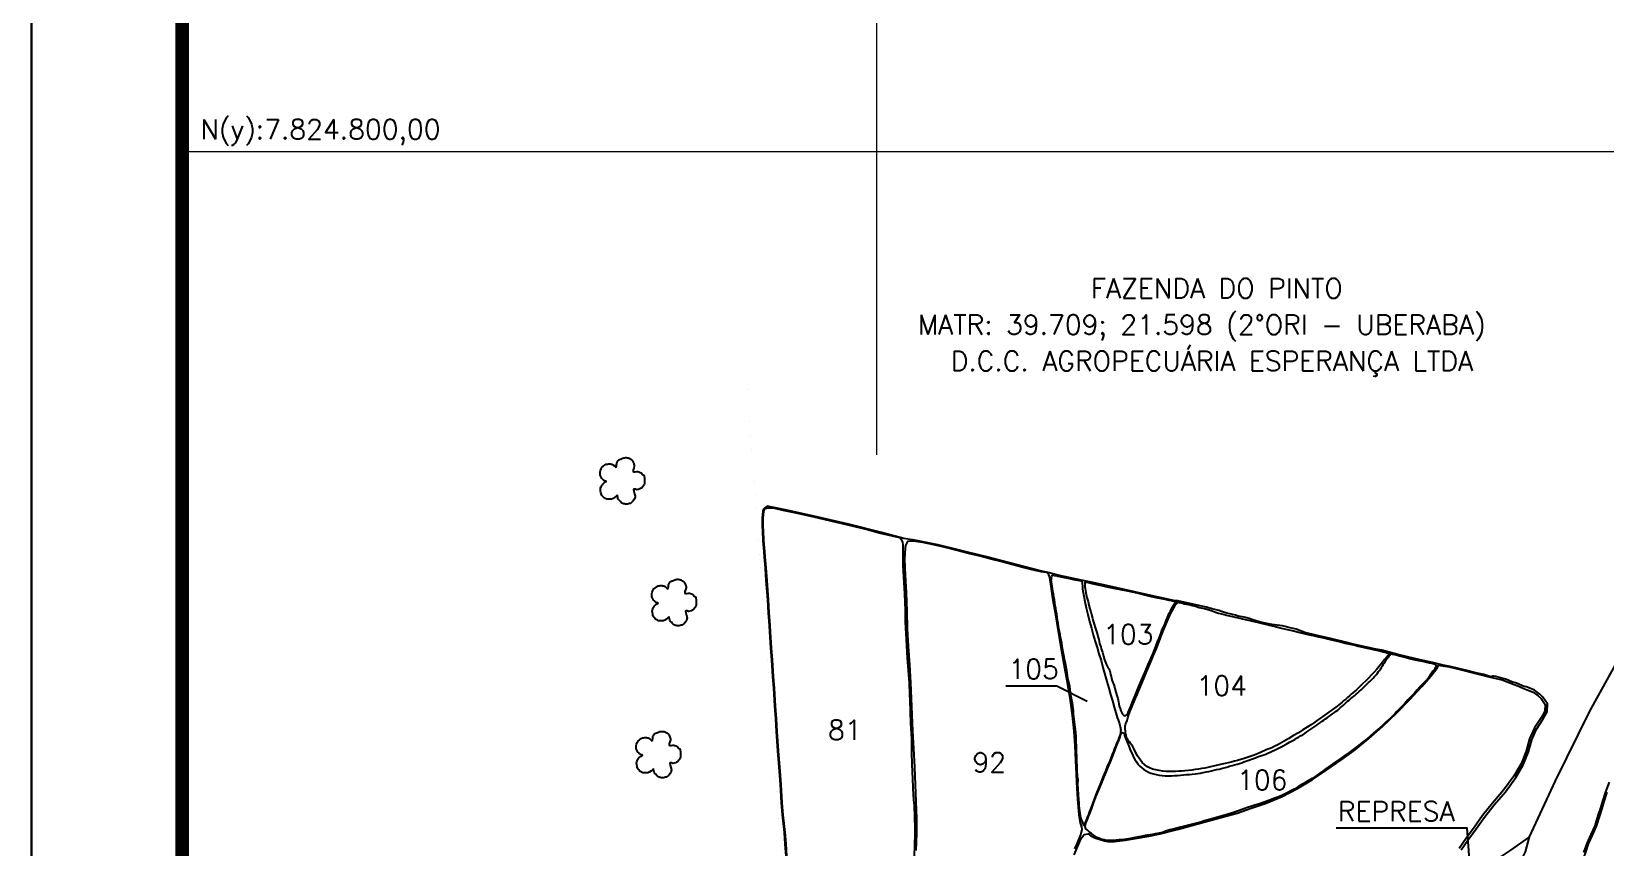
# Model space of a CAD drawing. Extents: x 736398 to 741648, y 7820208 to 7827633.
# Drawn here: x 736398 to 739009, y 7823647 to 7824999 of the extents above; entities that cross this region are included whole.
import ezdxf

# ---------------------------------------------------------------- set-up
doc = ezdxf.new("R2010")
doc.units = 0
doc.linetypes.add('CONTINUO', pattern=[0])
doc.linetypes.add('LIN0', pattern=[0])
for name, color, linetype in [('0114000935', 1, 'Continuous'), ('0114000935005', 5, 'Continuous'), ('0114000935081', 5, 'Continuous'), ('0114000935092', 5, 'Continuous'), ('0114000935093', 5, 'Continuous'), ('0114000935103', 5, 'Continuous'), ('0114000935104', 5, 'Continuous'), ('0114000935105', 5, 'Continuous'), ('0114000935106', 5, 'Continuous'), ('CERCA', 54, 'CERCA_TopoEVN'), ('CURSOS_D_AGUA', 174, 'Continuous'), ('MARGEM', 7, 'CONTINUO'), ('MATO', 3, 'Continuous'), ('TEXTO', 7, 'Continuous')]:
    doc.layers.add(name, color=color, linetype=linetype)
doc.layers.add('MALHA', color=253, linetype='Continuous', lineweight=13)
doc.styles.add('ROMANS', font='romans')
doc.styles.add('SIMPLEX', font='simplex', dxfattribs={"height": 0.2})
doc.styles.get("Standard").update_dxf_attribs({"font": 'arial.ttf'})
doc.linetypes.add('CERCA_TopoEVN', pattern='A,0.5,-0.2,["X",Standard,S=0.1,R=0,X=-0.1,Y=-0.05],-0.2', length=0.9)

# ---------------------------------------------------------------- blocks, each defined once
blk = doc.blocks.new('MATO')
at = {"layer": 'MATO', "linetype": 'LIN0', "elevation": 1413.2, "flags": 128}
blk.add_lwpolyline([(737601.9, 7822485.5), (737601, 7822484.7), (737600, 7822483.8), (737598.9, 7822483), (737597.7, 7822482.6), (737596.4, 7822482.5), (737595.1, 7822482.5), (737594.1, 7822482.7), (737593.3, 7822483.1), (737592.5, 7822483.6), (737591.7, 7822484.1), (737591.1, 7822484.8), (737590.6, 7822485.4), (737590.2, 7822486.1), (737589.9, 7822486.8), (737589.8, 7822487.6), (737589.6, 7822488.6), (737589.5, 7822489.7), (737589.6, 7822490.8), (737589.8, 7822491.5), (737590.2, 7822492.2), (737590.6, 7822492.7), (737590.9, 7822493.3), (737591.2, 7822493.8), (737591.7, 7822494.2), (737592.5, 7822494.8), (737593.3, 7822495.3), (737593.8, 7822495.7), (737593.6, 7822495.9), (737593.1, 7822496), (737592.5, 7822496.1), (737592, 7822496.4), (737591.6, 7822496.8), (737591.1, 7822497.3), (737590.5, 7822498), (737590, 7822498.8), (737589.5, 7822499.8), (737589.2, 7822500.7), (737589.2, 7822501.7), (737589.2, 7822502.8), (737589.5, 7822503.9), (737589.9, 7822505), (737590.4, 7822505.9), (737590.7, 7822506.4), (737591.1, 7822506.7), (737591.6, 7822507), (737592.2, 7822507.5), (737593, 7822508), (737593.8, 7822508.4), (737594.6, 7822508.6), (737595.4, 7822508.7), (737596.1, 7822508.7), (737596.8, 7822508.7), (737597.4, 7822508.6), (737598, 7822508.4), (737598.5, 7822508.3), (737599, 7822508), (737599.4, 7822507.7), (737600, 7822507.1), (737600.6, 7822506.6), (737601, 7822506.3), (737601.3, 7822507), (737601.4, 7822508), (737601.5, 7822509.1), (737601.6, 7822509.5), (737601.8, 7822509.8), (737601.9, 7822510.1), (737602.3, 7822510.7), (737602.7, 7822511.2), (737603.1, 7822511.7), (737603.7, 7822511.9), (737604.3, 7822512.1), (737604.9, 7822512.3), (737605.5, 7822512.6), (737606.1, 7822512.9), (737606.7, 7822513.1), (737607.3, 7822513.2), (737608, 7822513.3), (737608.6, 7822513.3), (737609.3, 7822513.2), (737609.9, 7822513.2), (737610.5, 7822513), (737611, 7822512.8), (737611.5, 7822512.5), (737612, 7822512.2), (737612.4, 7822511.9), (737612.8, 7822511.5), (737613.1, 7822511), (737613.5, 7822510.4), (737613.8, 7822509.8), (737614.1, 7822509.1), (737614.3, 7822508.4), (737614.5, 7822507.7), (737614.5, 7822506.9), (737614.1, 7822505.5), (737613.7, 7822504.2), (737613.6, 7822503.1), (737614.3, 7822502.9), (737615.2, 7822502.9), (737616.3, 7822503.1), (737617.1, 7822503), (737617.8, 7822502.9), (737618.5, 7822502.6), (737619.3, 7822502.1), (737620, 7822501.5), (737620.6, 7822500.9), (737621.1, 7822500.7), (737621.5, 7822500.3), (737621.8, 7822499.6), (737622, 7822497.9), (737622.1, 7822496.1), (737622.1, 7822494.3), (737621.8, 7822493.3), (737621.3, 7822492.5), (737620.8, 7822491.9), (737620.3, 7822491.3), (737619.7, 7822490.8), (737619.1, 7822490.4), (737618.2, 7822490), (737617.3, 7822489.8), (737616.4, 7822489.6), (737615.4, 7822489.9), (737614.5, 7822490), (737614, 7822489.8), (737614.3, 7822488.4), (737614.8, 7822486.6), (737615.3, 7822484.9), (737615.2, 7822484), (737615, 7822483.4), (737614.7, 7822482.8), (737614.3, 7822482.1), (737613.8, 7822481.4), (737613.2, 7822480.8), (737612.8, 7822480.3), (737612.2, 7822479.9), (737611.7, 7822479.5), (737611, 7822479.3), (737610.2, 7822479.1), (737609.4, 7822479), (737608.7, 7822479), (737607.9, 7822479), (737607.2, 7822479.1), (737606.6, 7822479.2), (737606.1, 7822479.3), (737605.6, 7822479.6), (737604.9, 7822480.1), (737604.3, 7822480.8), (737603.7, 7822481.5), (737603.1, 7822482), (737602.7, 7822482.5), (737602.4, 7822483.1), (737602.3, 7822484.1), (737602.1, 7822485), (737602, 7822485.7), (737602, 7822485.7)], dxfattribs=at)

msp = doc.modelspace()

# ---------------------------------------------------------------- linework, layer by layer
at = {"layer": '0114000935'}
for points in [[(738769, 7823642.7), (738780.4, 7823658.9), (738794.1, 7823677.4), (738807.8, 7823697.1), (738824.1, 7823717.3), (738842.6, 7823738.9), (738859.9, 7823762.4), (738872.2, 7823783.5), (738880.8, 7823805.1), (738886.5, 7823825.1), (738894.3, 7823842.8), (738905.2, 7823859.7), (738911.7, 7823871.5), (738912.6, 7823884.5), (738904.7, 7823896), (738899.4, 7823901), (738890.7, 7823907.2), (738880.3, 7823911.9), (738877.7, 7823912.9), (738877, 7823913), (738874.3, 7823913.4), (738872.1, 7823914), (738868.4, 7823915.6), (738867.2, 7823916.2), (738863.8, 7823917.6), (738859, 7823919.4), (738855, 7823920.9), (738849.5, 7823923.1), (738846.2, 7823924.4), (738842.4, 7823925.7), (738834.6, 7823927.8), (738830.5, 7823928.9), (738826.4, 7823929.8), (738822.6, 7823930.6), (738821.9, 7823930.7), (738818.4, 7823929.7), (738806.5, 7823933.2), (738792.8, 7823936), (738780.5, 7823939.4), (738767.1, 7823942.6), (738751, 7823946.7), (738739.4, 7823948.9), (738721.6, 7823953), (738713.6, 7823954.7), (738693.8, 7823959.2), (738664.1, 7823966.5), (738637.3, 7823973.5), (738627.7, 7823975.3), (738587.3, 7823984.2), (738579.5, 7823986.2), (738552.2, 7823993), (738547.4, 7823994), (738528.1, 7823998.6), (738509.9, 7824003), (738495.7, 7824008.3), (738485.8, 7824010.6), (738481.1, 7824011.8), (738477.1, 7824013), (738472.9, 7824014), (738455.1, 7824016.2), (738446.7, 7824017.6), (738436.1, 7824020.3), (738422.1, 7824024.6), (738417.6, 7824026.1), (738413.4, 7824027.3), (738409.5, 7824028.1), (738399.5, 7824030.2), (738394.7, 7824031.5), (738390, 7824032.6), (738385.3, 7824033.7), (738380.4, 7824035.1), (738371.5, 7824037.9), (738367.2, 7824039.2), (738362.6, 7824040.5), (738355.6, 7824042.4), (738354.6, 7824042.6), (738346.3, 7824045), (738299.3, 7824055.2), (738295, 7824055.4), (738239.3, 7824067.6), (738185.9, 7824079.5), (738155.3, 7824086.2), (738139.1, 7824089.6), (738098.2, 7824098.7), (738086.2, 7824101.9), (738071.1, 7824105.3), (737979.6, 7824128.6), (737901.1, 7824148), (737862.7, 7824156), (737844.8, 7824158.9), (737807.7, 7824168.5), (737752.8, 7824182.3), (737702.8, 7824193.9), (737655.7, 7824204.3), (737629.2, 7824209.8), (737618.3, 7824212.1), (737618.1, 7824212), (737613.5, 7824209.2), (737611.8, 7824207.3), (737611.1, 7824204.5), (737610.8, 7824203.5), (737609.7, 7824192.8), (737609.8, 7824178.7), (737610.1, 7824171.2), (737611, 7824155), (737612.4, 7824137), (737613.1, 7824128), (737614.6, 7824109.8), (737616.1, 7824089.1), (737618.5, 7824057.1), (737619.9, 7824035.7), (737621.4, 7824014.7), (737622.1, 7824004.3), (737623.2, 7823986.4), (737623.8, 7823977), (737625.1, 7823957.7), (737626.3, 7823939), (737627, 7823929.6), (737628.4, 7823910.6), (737629.6, 7823890.8), (737630.2, 7823880.6), (737631.7, 7823860), (737633.2, 7823839), (737635.4, 7823806.7), (737637.8, 7823773.1), (737639.4, 7823751.2), (737640.8, 7823731), (737641.5, 7823720.9), (737642.9, 7823700.6), (737645.1, 7823681.4), (737646.1, 7823671.8), (737647.6, 7823652.6), (737648.9, 7823632.3)], [(739014.5, 7823755), (739008.4, 7823739), (739003.4, 7823723.4), (739000, 7823712.3), (738996, 7823699.6), (738990.6, 7823682.8), (738984.3, 7823668), (738977.3, 7823653.4), (738972.2, 7823638.2)]]:
    msp.add_lwpolyline(points, dxfattribs=at)
at = {"layer": '0114000935005'}
msp.add_lwpolyline([(739010.7, 7823738.2), (739005.8, 7823722.7), (739002.4, 7823711.5), (738998.3, 7823698.9), (738993, 7823682), (738986.6, 7823667), (738979.6, 7823652.5), (738974.6, 7823637.4), (738969.7, 7823623.5), (738962.4, 7823605.1), (738958.4, 7823595.9), (738955, 7823588), (738953.9, 7823582.1), (738957.4, 7823576.5), (738963.4, 7823570.5), (738986, 7823555.6), (738998.3, 7823546.4), (739000.9, 7823544.9), (739011.4, 7823537.3)], dxfattribs=at)
at = {"layer": '0114000935081', "linetype": 'CONTINUO', "elevation": 593.3}
msp.add_lwpolyline([(737862.4, 7823631.6), (737862.9, 7823650.5), (737863.5, 7823669.3), (737863.5, 7823678.6), (737863.1, 7823696.9), (737862.2, 7823716), (737861.6, 7823725.5), (737860.4, 7823744.6), (737859.6, 7823762.2), (737859.3, 7823770.6), (737858.8, 7823786.6), (737858.2, 7823802.6), (737858, 7823810.7), (737857.8, 7823826.9), (737857, 7823844), (737856.6, 7823852.9), (737855.6, 7823871.5), (737855.2, 7823890.7), (737854.9, 7823900.3), (737853.9, 7823919.7), (737852.5, 7823940), (737851.1, 7823960.6), (737850.5, 7823971), (737849.2, 7823991.5), (737848.7, 7824001.4), (737847.8, 7824020.6), (737847.3, 7824039.8), (737846.5, 7824067.2), (737843.6, 7824114.1), (737843.7, 7824130.4), (737843.7, 7824137.2), (737843.6, 7824148), (737843, 7824152.4), (737841.8, 7824154.8), (737837.9, 7824159.9), (737832.9, 7824160.8), (737826.2, 7824162.6), (737819, 7824164.3), (737803.9, 7824167.7), (737788.3, 7824171.7), (737779.9, 7824173.9), (737761.8, 7824178.3), (737743, 7824183.1), (737733.6, 7824185.3), (737715, 7824189.6), (737696.2, 7824193.9), (737669, 7824200.2), (737652.7, 7824203.5), (737644.6, 7824205.2), (737628.8, 7824208.7), (737617.1, 7824208.6), (737614.2, 7824208.1), (737612.9, 7824206.7), (737612, 7824203.3), (737610.9, 7824192.8), (737611, 7824178.8), (737611.3, 7824171.2), (737612.2, 7824155.1), (737613.5, 7824137.1), (737614.3, 7824128.1), (737615.8, 7824109.9), (737617.3, 7824089.2), (737619.6, 7824057.2), (737621.1, 7824035.8), (737622.6, 7824014.8), (737623.3, 7824004.3), (737624.4, 7823986.4), (737625, 7823977.1), (737626.3, 7823957.8), (737627.5, 7823939.1), (737628.2, 7823929.7), (737629.6, 7823910.7), (737630.8, 7823890.8), (737631.4, 7823880.7), (737632.9, 7823860), (737634.4, 7823839.1), (737636.6, 7823806.8), (737639, 7823773.2), (737640.6, 7823751.3), (737642, 7823731.1), (737642.7, 7823720.9), (737644.1, 7823700.7), (737646.3, 7823681.5), (737647.3, 7823671.9), (737648.8, 7823652.7), (737650.1, 7823632.4)], dxfattribs=at)
at = {"layer": '0114000935092'}
msp.add_lwpolyline([(738128.5, 7823644.4), (738132.3, 7823652.7), (738138.5, 7823667.4), (738140.8, 7823677.3), (738139.9, 7823680.2), (738137.1, 7823690), (738135.8, 7823700.7), (738134.8, 7823707.6), (738133.4, 7823727), (738132.1, 7823744.2), (738130.9, 7823768.3), (738129.9, 7823791.1), (738128.9, 7823814.9), (738127.4, 7823839.2), (738124.7, 7823865.3), (738120.7, 7823894.2), (738115.9, 7823922.6), (738110.9, 7823950.1), (738105.6, 7823977.8), (738101.1, 7824004.6), (738096.7, 7824032), (738092.7, 7824056.2), (738089, 7824079), (738086.7, 7824093.9), (738084.6, 7824100.4), (738084.2, 7824101.6), (738072.6, 7824103.2), (738057.7, 7824106.6), (738042, 7824110.6), (738024.1, 7824115.4), (738005.8, 7824120.3), (737989.5, 7824124.7), (737971.2, 7824129.4), (737952, 7824134), (737933.2, 7824138.6), (737913.9, 7824143.5), (737894.8, 7824148), (737876.4, 7824152.1), (737872.6, 7824152.8), (737859.7, 7824154.4), (737854.8, 7824154.4), (737851, 7824153.6), (737847.6, 7824147.3), (737846.9, 7824143.1), (737845.9, 7824124.3), (737846.9, 7824097.8), (737848.5, 7824069), (737849.5, 7824038.4), (737850.4, 7824009.2), (737852.2, 7823980.3), (737854, 7823949.6), (737855.9, 7823920), (737857.2, 7823893.7), (737858.3, 7823866.4), (737859.2, 7823839.2), (737860.6, 7823810.7), (737862.4, 7823779.8), (737863.4, 7823750.5), (737864.5, 7823723), (737865.9, 7823695), (737865.7, 7823670), (737864.7, 7823641.9)], dxfattribs=at)
at = {"layer": '0114000935093'}
msp.add_lwpolyline([(738127.5, 7823634.3), (738134.9, 7823653), (738138.9, 7823661.5), (738144, 7823668.1), (738150.6, 7823669.1), (738154.8, 7823666.2), (738161.6, 7823662.7), (738177.6, 7823657.6), (738182.9, 7823656.8), (738194.3, 7823656.6), (738212, 7823658.7), (738231.7, 7823662.1), (738251.3, 7823665.5), (738270.1, 7823669.2), (738289.1, 7823674.1), (738300.3, 7823677.3), (738312.5, 7823680.6), (738332.6, 7823686), (738374.9, 7823697.4), (738397.5, 7823703.7), (738420.7, 7823711.8), (738445.9, 7823720), (738472.3, 7823731.4), (738497.8, 7823744.4), (738522.7, 7823759.4), (738546.5, 7823775.3), (738569.8, 7823791.4), (738593.5, 7823808.7), (738616.2, 7823827.1), (738638.7, 7823847.1), (738662.4, 7823869.7), (738683.8, 7823892), (738703.7, 7823913.3), (738718.7, 7823930.5), (738728.6, 7823943.3), (738729.9, 7823945.2), (738731.8, 7823948.8), (738749.1, 7823945.9), (738760.9, 7823943.4), (738798, 7823933.7), (738817.5, 7823929.1), (738837.2, 7823924.6), (738857.1, 7823917), (738863.4, 7823914.5), (738873.1, 7823910.4), (738878.7, 7823908.2), (738888.7, 7823903.8), (738896.8, 7823897.9), (738901.7, 7823893.4), (738908.5, 7823883.4), (738907.8, 7823872.7), (738901.8, 7823861.7), (738890.8, 7823844.7), (738882.7, 7823826.5), (738877, 7823806.4), (738868.6, 7823785.2), (738856.6, 7823764.6), (738839.4, 7823741.4), (738821, 7823719.9), (738804.6, 7823699.5), (738790.9, 7823679.7), (738777.1, 7823661.3), (738765.8, 7823645.1)], dxfattribs=at)
at = {"layer": '0114000935103', "elevation": 635.3}
msp.add_lwpolyline([(738147.8, 7824085.8), (738145.3, 7824086.3), (738145.2, 7824085.4), (738145, 7824082.3), (738144.9, 7824080.7), (738145, 7824078.4), (738145.4, 7824075.6), (738146.1, 7824072.3), (738146.8, 7824068.6), (738148.4, 7824060.8), (738150.3, 7824054.4), (738151.8, 7824048), (738153.5, 7824042), (738154.9, 7824037.1), (738156.1, 7824032.5), (738157.5, 7824026.6), (738159, 7824021.8), (738160.3, 7824016.7), (738162, 7824011), (738163.1, 7824007.8), (738164.3, 7824004.4), (738166.3, 7823997.6), (738167.3, 7823994.5), (738168, 7823991.2), (738169.5, 7823984.9), (738171.4, 7823979), (738172.2, 7823976.1), (738174, 7823970.2), (738176, 7823963.8), (738177.7, 7823957.9), (738179.6, 7823952.1), (738180.7, 7823949.3), (738182, 7823946.9), (738183.1, 7823945.1), (738183.8, 7823944.1), (738184.6, 7823942.9), (738185.5, 7823941.5), (738186.2, 7823939.3), (738186.9, 7823936.7), (738187.7, 7823933.5), (738188.5, 7823930), (738189.4, 7823926.5), (738190.5, 7823923), (738192.9, 7823916), (738193.9, 7823912.8), (738194.8, 7823910), (738196.4, 7823903.8), (738198.7, 7823897), (738199.5, 7823893.8), (738200.1, 7823890.9), (738200.6, 7823887.9), (738201.3, 7823884.6), (738202.1, 7823881.1), (738203.3, 7823877.2), (738204.7, 7823873.4), (738206.1, 7823870), (738207.3, 7823867.8), (738208.4, 7823866.3), (738209.6, 7823865.5), (738211.1, 7823865.2), (738212.7, 7823865.3), (738214.5, 7823866.5), (738216.1, 7823868.7), (738218.6, 7823874.6), (738219.9, 7823877.9), (738222.7, 7823884.8), (738224.3, 7823888.3), (738227.3, 7823895.8), (738230.7, 7823904.2), (738234, 7823912.1), (738239.1, 7823924.1), (738246.6, 7823941.4), (738250.1, 7823949.7), (738253.7, 7823958.3), (738255.6, 7823962.7), (738257.5, 7823967), (738259.2, 7823971.2), (738262.8, 7823980), (738266.3, 7823989.3), (738268.1, 7823993.7), (738269.7, 7823998.1), (738271.4, 7824002.2), (738272.9, 7824006.3), (738274.5, 7824010.3), (738278.1, 7824018.1), (738280.6, 7824024.5), (738282, 7824027.7), (738285, 7824034.8), (738287, 7824038.5), (738288.9, 7824042.2), (738292.1, 7824047.8), (738293.2, 7824049.7), (738294.5, 7824051.3), (738296.1, 7824053.5), (738294.2, 7824053.8), (738288.5, 7824055.2), (738284.9, 7824056), (738280.4, 7824056.9), (738275.6, 7824057.9), (738266.3, 7824060), (738255.7, 7824062.3), (738244.6, 7824064.9), (738234.1, 7824067.4), (738223.8, 7824069.5), (738213.7, 7824071.7), (738195.8, 7824075.3), (738187.5, 7824076.9), (738179.7, 7824078.5), (738173.2, 7824080), (738169.7, 7824080.7), (738162.6, 7824082.5), (738154.8, 7824084), (738151, 7824085)], close=True, dxfattribs=at)
at = {"layer": '0114000935104', "elevation": 637}
msp.add_lwpolyline([(738304.1, 7824052.2), (738306.9, 7824051.5), (738309.9, 7824050.7), (738313.4, 7824049.9), (738317.3, 7824049.1), (738321.4, 7824048.1), (738325.6, 7824047), (738330, 7824045.8), (738334.8, 7824044.6), (738340.1, 7824043.3), (738345.6, 7824042), (738351.2, 7824040.5), (738356.4, 7824038.7), (738361.6, 7824036.8), (738366.8, 7824035.2), (738372.2, 7824033.7), (738379.9, 7824031.8), (738392.1, 7824028.8), (738404.2, 7824026), (738410.8, 7824024.3), (738416.2, 7824023.1), (738423, 7824021.6), (738430.8, 7824019.9), (738439.4, 7824017.8), (738453.6, 7824014.5), (738462.7, 7824012.5), (738471.4, 7824010.3), (738480.5, 7824008.1), (738491, 7824005.7), (738501.8, 7824003), (738510.6, 7824000.7), (738517.2, 7823999.2), (738523.6, 7823997.9), (738532.3, 7823996), (738540.6, 7823994), (738549.6, 7823991.9), (738564, 7823988.4), (738568.8, 7823987.2), (738577, 7823985.4), (738582.3, 7823984.2), (738587.7, 7823983), (738593.2, 7823981.7), (738598.5, 7823980.4), (738603.5, 7823979.3), (738608.4, 7823978.1), (738613.2, 7823976.9), (738619, 7823975.6), (738623, 7823974.7), (738628.5, 7823973.6), (738631.9, 7823972.9), (738636, 7823971.9), (738639.6, 7823971.1), (738642.4, 7823970.4), (738644.5, 7823969.8), (738645.9, 7823969.4), (738646.7, 7823969.1), (738647.4, 7823968.9), (738648.6, 7823968.6), (738650.2, 7823968.2), (738650.2, 7823966.5), (738649, 7823965.7), (738647.9, 7823964.7), (738644.8, 7823961), (738642, 7823958), (738638.6, 7823953.8), (738634.8, 7823949), (738629, 7823942.3), (738624.8, 7823937.4), (738620.1, 7823932.4), (738615.3, 7823927.3), (738610.4, 7823922.4), (738605.6, 7823917.6), (738600.6, 7823912.9), (738595.3, 7823908.1), (738589.6, 7823903.1), (738586.7, 7823900.6), (738583.7, 7823898), (738580.6, 7823895.3), (738577.6, 7823892.7), (738574.6, 7823890.1), (738571.5, 7823887.5), (738568.2, 7823884.9), (738561.2, 7823879.2), (738553.6, 7823873.7), (738545.7, 7823868), (738537.9, 7823862.6), (738530.7, 7823857.7), (738524.1, 7823852.8), (738520.8, 7823850.6), (738514, 7823846.2), (738506.6, 7823841.5), (738499.1, 7823836.9), (738491.2, 7823832.3), (738483.4, 7823827.4), (738475.7, 7823822.9), (738467.9, 7823818.5), (738464, 7823816.5), (738460, 7823814.4), (738456.1, 7823812.5), (738452.2, 7823810.8), (738448.7, 7823809.4), (738445.5, 7823808.3), (738442.6, 7823806.9), (738439.6, 7823805.5), (738436.2, 7823804.1), (738432.6, 7823802.5), (738428.6, 7823800.9), (738424.1, 7823799.3), (738419.3, 7823797.7), (738409.1, 7823794.3), (738398.4, 7823791), (738393, 7823789.6), (738387.7, 7823788.3), (738382.6, 7823787.2), (738377.5, 7823785.9), (738372.4, 7823784.6), (738367.5, 7823783.5), (738362.7, 7823782.5), (738353.5, 7823780.3), (738348.8, 7823779.3), (738343.9, 7823778.3), (738338.8, 7823777.4), (738333.6, 7823776.5), (738328.1, 7823775.7), (738322.4, 7823775), (738316.7, 7823774.3), (738311.1, 7823773.8), (738306, 7823773.4), (738301.1, 7823773.1), (738296.1, 7823772.7), (738290.9, 7823772.4), (738285.5, 7823772.4), (738279.9, 7823772.6), (738274.2, 7823773.1), (738268.3, 7823774), (738262.5, 7823775.2), (738257.1, 7823776.7), (738252.2, 7823778.5), (738247.6, 7823781), (738243.7, 7823784.1), (738240.1, 7823787.5), (738237.1, 7823791.3), (738234.3, 7823795.2), (738231.8, 7823799), (738229.9, 7823802.8), (738228, 7823806.9), (738226.3, 7823810.8), (738224.5, 7823814.2), (738222.5, 7823816.8), (738220.6, 7823819.1), (738218.8, 7823821.5), (738217, 7823824), (738215.4, 7823826.5), (738214.2, 7823829.3), (738213.4, 7823832.6), (738212.6, 7823836.2), (738212.2, 7823839.8), (738212, 7823843.1), (738211.9, 7823845.7), (738212.1, 7823847.8), (738212.6, 7823850.3), (738213.6, 7823853.5), (738215, 7823857.3), (738216.3, 7823861.4), (738217.6, 7823865.6), (738219.1, 7823870), (738220.8, 7823874.5), (738222.7, 7823879.1), (738224.6, 7823883.8), (738226.9, 7823888.8), (738229.2, 7823894.1), (738231.6, 7823900), (738234, 7823905.9), (738238.8, 7823917.3), (738243.9, 7823929.6), (738249.5, 7823942.8), (738254.4, 7823954.3), (738259, 7823965.4), (738263.7, 7823976.3), (738268.4, 7823988.1), (738272.9, 7823999.9), (738277.1, 7824010.7), (738281.4, 7824020.9), (738285.4, 7824030), (738289.2, 7824037.9), (738292.4, 7824043.9), (738295.5, 7824048.6), (738296.9, 7824050.5), (738298, 7824051.7), (738299.2, 7824053.8), (738301.4, 7824052.7)], close=True, dxfattribs=at)
at = {"layer": '0114000935105', "elevation": 627.2}
msp.add_lwpolyline([(738097.2, 7824097.1), (738100.1, 7824096.5), (738102.3, 7824096), (738105.5, 7824095.2), (738110.8, 7824094), (738116.9, 7824092.9), (738121.5, 7824091.9), (738126.3, 7824090.8), (738132.8, 7824089.5), (738136, 7824088.9), (738138.5, 7824088.5), (738139.9, 7824087.1), (738140.5, 7824085.8), (738140.8, 7824084.6), (738140.9, 7824079), (738141.3, 7824075.2), (738141.8, 7824071.2), (738143.2, 7824063.6), (738144.9, 7824054.5), (738147.2, 7824043.7), (738149.9, 7824032.5), (738152.8, 7824021.1), (738155.8, 7824009.9), (738158.9, 7823998.8), (738162, 7823988.2), (738165.2, 7823977.8), (738168.4, 7823967.5), (738171.8, 7823956.7), (738175.1, 7823945.1), (738178.3, 7823933.1), (738181.3, 7823921.7), (738184.6, 7823910.7), (738187.7, 7823900), (738190.7, 7823889.5), (738193.6, 7823879.3), (738196.2, 7823869.7), (738198.8, 7823862), (738200.2, 7823858.3), (738201.4, 7823854.9), (738202.3, 7823851.6), (738203.1, 7823848.8), (738203.8, 7823846.6), (738204.1, 7823844.9), (738204.4, 7823843), (738204.6, 7823840.9), (738204.4, 7823838.7), (738203.9, 7823835.7), (738202.8, 7823832.2), (738201.5, 7823828.5), (738200.1, 7823824.6), (738198.3, 7823820.4), (738196.3, 7823815.9), (738194.4, 7823811), (738192.4, 7823805.9), (738190.3, 7823800.8), (738186.2, 7823790.3), (738182.2, 7823780.8), (738178.5, 7823772), (738175.1, 7823763.3), (738171.4, 7823754.2), (738167.5, 7823745.1), (738163.8, 7823735.8), (738160.4, 7823726.6), (738157, 7823717.5), (738153.7, 7823709), (738152.3, 7823705.1), (738151, 7823701.6), (738149.6, 7823698.2), (738148.2, 7823695), (738147.1, 7823692.2), (738146, 7823690), (738145.3, 7823688.2), (738144.7, 7823686.9), (738144.2, 7823685.6), (738143.3, 7823683.9), (738142.7, 7823685.1), (738142.1, 7823686.7), (738140.9, 7823689.8), (738139.5, 7823693.3), (738138.6, 7823696.6), (738137.9, 7823699.9), (738137.3, 7823703.5), (738136.7, 7823707.5), (738136.2, 7823711.8), (738135.7, 7823716.3), (738135.4, 7823720.9), (738135, 7823725.5), (738134.4, 7823734.4), (738133.8, 7823743.2), (738133.5, 7823751.6), (738133.7, 7823758.6), (738133.5, 7823761.7), (738133, 7823764.8), (738132.7, 7823768.2), (738132.5, 7823771.7), (738132.3, 7823775.5), (738132.1, 7823779.6), (738132, 7823783.9), (738131.9, 7823788.3), (738131.5, 7823797.1), (738131, 7823805.7), (738131, 7823814.3), (738130.5, 7823822.4), (738130.5, 7823830), (738129.8, 7823837.9), (738129.4, 7823842), (738129, 7823846.1), (738128.5, 7823850.4), (738127.9, 7823854.7), (738127.4, 7823859.3), (738126.9, 7823863.8), (738126.4, 7823868.3), (738126, 7823872.9), (738125.7, 7823877.4), (738125.2, 7823881.8), (738124.5, 7823886.3), (738123.6, 7823890.6), (738122.6, 7823894.9), (738121.9, 7823899.3), (738121.2, 7823903.8), (738120.7, 7823908.6), (738119.9, 7823913.3), (738118.9, 7823918.2), (738117, 7823927.5), (738116.2, 7823931.7), (738115.5, 7823935.9), (738114.9, 7823940.2), (738114, 7823944.9), (738113.2, 7823949.7), (738112.4, 7823954.3), (738111.5, 7823958.7), (738110.6, 7823963.2), (738109.7, 7823967.6), (738108, 7823976.2), (738107.4, 7823980.7), (738106.7, 7823985.4), (738105.7, 7823990.2), (738104.8, 7823995), (738103.9, 7823999.8), (738103, 7824004.6), (738102, 7824009.3), (738101.2, 7824013.9), (738100.5, 7824018.6), (738099.9, 7824023.4), (738099.1, 7824028.4), (738098.3, 7824033.4), (738097.5, 7824038.2), (738096.7, 7824042.9), (738095.8, 7824047.6), (738095.1, 7824052.2), (738094.4, 7824057.1), (738093.7, 7824061.9), (738092.9, 7824066.7), (738092, 7824071.5), (738091.3, 7824075.9), (738090.6, 7824080), (738090.1, 7824083.7), (738089.6, 7824086.8), (738089.4, 7824089.4), (738089.5, 7824091.5), (738089.7, 7824093.6), (738090.3, 7824095.6), (738091, 7824097.1), (738092.3, 7824098.6), (738094.8, 7824097.6)], close=True, dxfattribs=at)
at = {"layer": '0114000935106', "elevation": 626.6}
msp.add_lwpolyline([(738722.2, 7823951.8), (738724.6, 7823951), (738725.7, 7823950.7), (738726.2, 7823950), (738727.1, 7823948.6), (738727.5, 7823947.1), (738727.3, 7823946), (738726.8, 7823944.8), (738725.7, 7823943.2), (738724.1, 7823941.2), (738722.4, 7823938.8), (738718.9, 7823933.7), (738714.7, 7823928), (738709.8, 7823922.3), (738705, 7823917.5), (738700.7, 7823912.8), (738696.2, 7823907.8), (738691.5, 7823902.6), (738686.2, 7823897), (738680.6, 7823891.1), (738675, 7823885), (738669.1, 7823878.7), (738662.6, 7823871.8), (738659.1, 7823868.3), (738651.9, 7823861.2), (738644.4, 7823854.3), (738637.3, 7823847.9), (738631, 7823842.2), (738624.5, 7823836.5), (738617.6, 7823830.7), (738614.3, 7823827.9), (738610.9, 7823825.3), (738607.5, 7823822.7), (738604.2, 7823820), (738597.3, 7823814.6), (738589.9, 7823809.1), (738583.4, 7823804.2), (738576.3, 7823799), (738568.6, 7823793.5), (738560.4, 7823787.8), (738552.3, 7823782.4), (738545.4, 7823777.7), (738540.3, 7823773.7), (738534.9, 7823769.7), (738528.5, 7823765.4), (738521.8, 7823760.9), (738514.4, 7823756.6), (738507, 7823752.4), (738500, 7823748.2), (738493.5, 7823744), (738486.9, 7823740.5), (738480.6, 7823737.1), (738474, 7823734), (738466.5, 7823730.9), (738458.4, 7823727.6), (738450.2, 7823724.6), (738442.2, 7823721.8), (738434.5, 7823719.2), (738427, 7823716.7), (738420.4, 7823714.7), (738414.5, 7823712.9), (738408.6, 7823710.9), (738402.8, 7823708.6), (738396.5, 7823706.1), (738390, 7823704.1), (738382.8, 7823702), (738375.2, 7823699.8), (738367.3, 7823697.6), (738363.4, 7823696.5), (738359.4, 7823695.2), (738355.4, 7823694), (738351.4, 7823692.8), (738347.3, 7823691.7), (738343.1, 7823690.6), (738338.9, 7823689.4), (738334.5, 7823688.1), (738330.1, 7823686.9), (738325.6, 7823685.8), (738321.1, 7823684.7), (738312.4, 7823682.5), (738303.8, 7823680.2), (738295.5, 7823678), (738291.7, 7823677.1), (738288.5, 7823676.4), (738286, 7823675.9), (738282.8, 7823675.1), (738280.6, 7823674.4), (738278.7, 7823673.7), (738276.5, 7823672.7), (738273.9, 7823671.8), (738271.2, 7823671), (738268.4, 7823670.3), (738265.3, 7823669.8), (738261.5, 7823669.2), (738257.3, 7823668.4), (738253.1, 7823667.6), (738249, 7823667), (738244.9, 7823666.3), (738240.5, 7823665.5), (738232, 7823663.9), (738223.6, 7823662), (738217.4, 7823660.9), (738210.2, 7823659.9), (738201.6, 7823659.2), (738197, 7823658.8), (738192.7, 7823658.5), (738188.7, 7823658.2), (738184.7, 7823658.2), (738180.8, 7823658.5), (738176.8, 7823659.2), (738172.9, 7823660.1), (738169.1, 7823661.5), (738165.5, 7823663.3), (738162.1, 7823665.3), (738159, 7823667.5), (738156, 7823669.6), (738153.4, 7823671.7), (738150.9, 7823673.7), (738148.8, 7823675.8), (738146.9, 7823677.7), (738145.9, 7823679), (738145, 7823681), (738145.4, 7823682.6), (738145.9, 7823684.5), (738146.8, 7823687.1), (738148.3, 7823690.8), (738149.8, 7823694.7), (738151.3, 7823698.2), (738152.9, 7823701.9), (738155.9, 7823710.2), (738159.6, 7823720), (738163.3, 7823730.4), (738169.6, 7823746.1), (738173.7, 7823755.4), (738177.2, 7823763.7), (738180.1, 7823771.5), (738183.4, 7823779.6), (738187.4, 7823788.6), (738191.4, 7823798.7), (738195, 7823807.5), (738198.2, 7823816), (738201.3, 7823823.8), (738203.4, 7823830.1), (738204.2, 7823832.7), (738205.1, 7823835.3), (738206.9, 7823837), (738208.4, 7823836.7), (738209.4, 7823835.8), (738210.1, 7823835), (738210.5, 7823833.9), (738210.8, 7823832.4), (738211.7, 7823829.6), (738213, 7823826.3), (738214.4, 7823823.1), (738215.9, 7823819.8), (738217.4, 7823816.3), (738220.4, 7823808.6), (738222, 7823804.6), (738223.9, 7823800.6), (738225.8, 7823796.5), (738228, 7823792.5), (738230.4, 7823788.7), (738233.1, 7823785), (738236.1, 7823781.5), (738239.4, 7823778.5), (738243, 7823775.9), (738246.8, 7823773.7), (738250.7, 7823771.7), (738254.7, 7823770), (738258.9, 7823768.6), (738263.4, 7823767.5), (738268.1, 7823766.6), (738273, 7823765.9), (738278.1, 7823765.5), (738283.3, 7823765.6), (738288.6, 7823765.7), (738293.7, 7823765.9), (738298.7, 7823766.1), (738303.7, 7823766.5), (738308.7, 7823767), (738313.7, 7823767.4), (738318.4, 7823767.9), (738323, 7823768.2), (738327.7, 7823768.7), (738332.4, 7823769.3), (738337, 7823770.1), (738341.5, 7823770.9), (738346, 7823771.8), (738350.4, 7823772.8), (738354.8, 7823773.8), (738359, 7823774.7), (738363.2, 7823775.7), (738367.5, 7823776.7), (738371.9, 7823777.7), (738376.3, 7823778.8), (738380.7, 7823779.9), (738385, 7823781.2), (738389.4, 7823782.4), (738393.4, 7823783.5), (738397.4, 7823784.9), (738401.3, 7823786.1), (738405.1, 7823787.2), (738408.7, 7823788.4), (738412.1, 7823789.5), (738415.4, 7823790.7), (738418.4, 7823791.9), (738421.4, 7823793), (738424.6, 7823794.2), (738427.8, 7823795.5), (738431.2, 7823796.8), (738434.8, 7823797.9), (738438.4, 7823799.1), (738441.9, 7823800.3), (738445.1, 7823801.6), (738448.5, 7823803), (738452.1, 7823804.5), (738455.8, 7823806.2), (738459.4, 7823807.9), (738462.9, 7823809.7), (738466.2, 7823811.3), (738472.7, 7823814.6), (738478.9, 7823818), (738484.6, 7823821.2), (738490, 7823824.2), (738493, 7823825.8), (738496.1, 7823827.6), (738499.4, 7823829.5), (738502.8, 7823831.5), (738506.4, 7823833.6), (738509.8, 7823835.8), (738513.1, 7823838.1), (738516.6, 7823840.4), (738520, 7823842.8), (738523.2, 7823845.1), (738526.4, 7823847.3), (738529.6, 7823849.5), (738532.7, 7823851.7), (738535.7, 7823853.9), (738538.5, 7823855.9), (738541.3, 7823857.9), (738544.2, 7823859.8), (738547, 7823861.7), (738549.9, 7823863.6), (738552.9, 7823865.7), (738555.9, 7823867.9), (738558.9, 7823870.2), (738561.7, 7823872.4), (738564.4, 7823874.5), (738566.7, 7823876.5), (738568.9, 7823878.4), (738571.3, 7823880.5), (738573.8, 7823882.7), (738576.2, 7823885), (738578.5, 7823887.1), (738580.8, 7823889), (738583.2, 7823890.9), (738585.7, 7823893), (738588.1, 7823895.1), (738590.5, 7823897), (738592.6, 7823898.8), (738595, 7823900.7), (738597.5, 7823903), (738600.3, 7823905.6), (738603.1, 7823908.2), (738606, 7823910.8), (738608.7, 7823913.3), (738611.2, 7823915.6), (738613.5, 7823917.8), (738615.5, 7823919.9), (738617.6, 7823921.9), (738619.4, 7823923.5), (738621.1, 7823925.1), (738623, 7823927.1), (738625.5, 7823929.9), (738627.9, 7823932.8), (738630.1, 7823935.5), (738632.1, 7823938.1), (738633.8, 7823940.2), (738635.1, 7823941.9), (738636, 7823943.3), (738637.1, 7823945.2), (738638.3, 7823947.3), (738639.5, 7823949.4), (738640.5, 7823951), (738641.4, 7823952.3), (738642.5, 7823953.9), (738643.4, 7823955.5), (738644.3, 7823957.1), (738645.3, 7823958.6), (738646.3, 7823960.1), (738647.5, 7823961.5), (738648.6, 7823962.8), (738649.8, 7823964), (738650.9, 7823965.3), (738652, 7823967), (738652.3, 7823968.4), (738655.1, 7823967.2), (738658.9, 7823966.4), (738663.2, 7823965.2), (738669.2, 7823963.7), (738673.6, 7823962.5), (738677.7, 7823961.5), (738681.7, 7823960.5), (738685.9, 7823959.5), (738690.2, 7823958.4), (738698.2, 7823956.6), (738705, 7823955.2), (738711.9, 7823953.8), (738715.8, 7823952.8), (738719.1, 7823952.4)], close=True, dxfattribs=at)
at = {"layer": 'CERCA', "color": 54, "ltscale": 75, "const_width": 0.01}
msp.add_lwpolyline([(737585.3, 7824407.5), (737658.5, 7823406.2), (737607.9, 7823092.5), (737636.4, 7822964.5), (737645.9, 7822926.1), (737657.7, 7822864), (738228.9, 7822508.9), (738786.7, 7822297.9), (738958.7, 7822249.6), (739361.8, 7822120.8), (739817.4, 7821835.6), (740000.8, 7821698.8), (740045.4, 7821664.2)], dxfattribs=at)
at = {"layer": 'CURSOS_D_AGUA'}
msp.add_lwpolyline([(738882.4, 7823664.3), (738925.8, 7823757.1), (738982.4, 7823872.4), (739048.5, 7823991.3), (739093.6, 7824092.7), (739140, 7824202.2), (739203.2, 7824271.1), (739264.2, 7824450)], dxfattribs=at)
msp.add_lwpolyline([(738882.4, 7823664.3), (738850.8, 7823642.5), (738829.6, 7823628.1), (738822, 7823602.1), (738797.6, 7823588.2), (738767.3, 7823574.5), (738747, 7823559.9), (738737.4, 7823538.2), (738775.7, 7823487.7), (738793.4, 7823498.5), (738810.1, 7823523.1), (738812.4, 7823538.1), (738819.7, 7823555.8), (738822.7, 7823568.8), (738835.5, 7823590.5), (738848.9, 7823609.4), (738868.3, 7823624.3), (738875.6, 7823639.6)], close=True, dxfattribs=at)
at = {"layer": 'MALHA'}
for points in [[(737800, 7824297.2), (737800, 7827383.1)], [(736647.9, 7824800), (739633.8, 7824800)]]:
    msp.add_lwpolyline(points, dxfattribs=at)
at = {"layer": 'MARGEM', "color": 174, "linetype": 'LIN0'}
msp.add_line((736397.9, 7820208.1), (736397.9, 7827633.1), dxfattribs=at)
at = {"layer": 'MARGEM', "color": 174, "linetype": 'LIN0', "flags": 128}
msp.add_lwpolyline([(741647.9, 7820208.1), (741647.9, 7827633.1), (736397.9, 7827633.1), (736397.9, 7820208.1)], close=True, dxfattribs=at)
msp.add_lwpolyline([(741647.9, 7820208.1), (741647.9, 7827633.1), (736397.9, 7827633.1), (736397.9, 7820208.1)], close=True, dxfattribs=at)
at = {"layer": 'MARGEM', "color": 174, "linetype": 'LIN0', "const_width": 22.7, "flags": 128}
msp.add_lwpolyline([(741397.9, 7821044.1), (741397.9, 7827383.1), (736647.9, 7827383.1), (736647.9, 7821044.1)], close=True, dxfattribs=at)
at = {"layer": 'TEXTO', "linetype": 'Continuous'}
msp.add_lwpolyline([(738149, 7823888.7), (738098.3, 7823914.1), (738014.2, 7823914.1)], dxfattribs=at)
at = {"layer": 'TEXTO'}
msp.add_lwpolyline([(738788.4, 7823551.9), (738779, 7823678.8), (738561.8, 7823678.8)], dxfattribs=at)

# ---------------------------------------------------------------- block references
at = {"layer": 'MATO', "xscale": 2.239684877590782, "yscale": 2.239684877590782, "zscale": 2.239684877590782}
for p in [(-914626.4, -9695672.1), (-914540.5, -9695873.7), (-914566.5, -9696125.6)]:
    msp.add_blockref('MATO', p, dxfattribs=at)

# ---------------------------------------------------------------- texts
at = {"layer": 'MALHA', "style": 'ROMANS'}
msp.add_text('N(y):7.824.800,00', height=32.5, dxfattribs=at).set_placement((736678, 7824820.6))
at = {"layer": 'TEXTO', "style": 'SIMPLEX'}
for s, p in [('FAZENDA DO PINTO', (738155, 7824557.1)), ('MATR: 39.709; 21.598 (2°ORI - UBERABA)', (737868.1, 7824496.7)), ('D.C.C. AGROPECUÁRIA ESPERANÇA LTDA', (737922.5, 7824436.4)), ('REPRESA', (738564.6, 7823690.4))]:
    msp.add_text(s, height=32.5, dxfattribs=at).set_placement(p)
at = {"layer": 'TEXTO', "linetype": 'Continuous', "style": 'SIMPLEX'}
for s, p in [('103', (738175.3, 7823983.5)), ('105', (738018.2, 7823926.1)), ('104', (738330.3, 7823898.4)), ('81', (737719, 7823825.3)), ('92', (737958.5, 7823771.5)), ('106', (738397.5, 7823742.3))]:
    msp.add_text(s, height=32.5, dxfattribs=at).set_placement(p)

doc.saveas('drawing.dxf')
